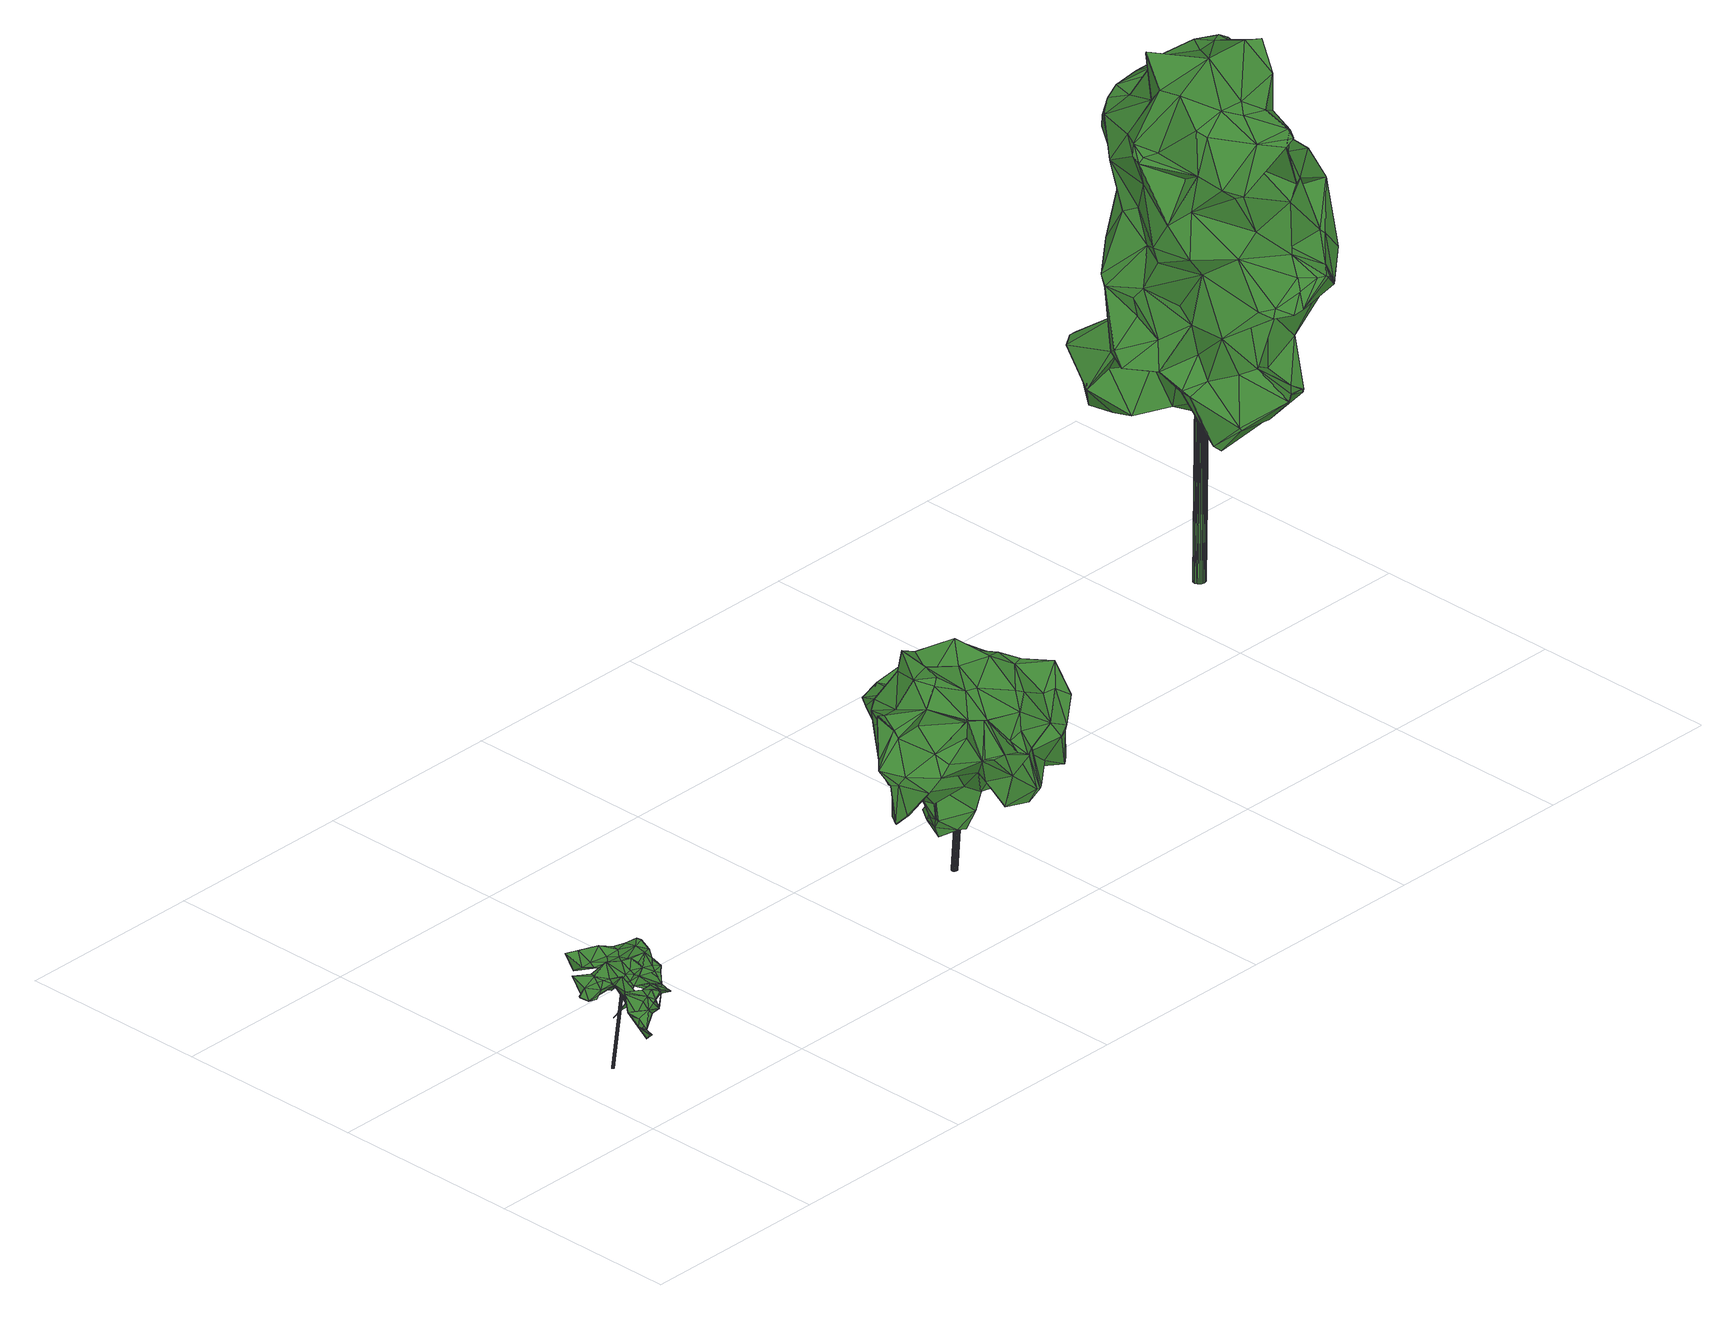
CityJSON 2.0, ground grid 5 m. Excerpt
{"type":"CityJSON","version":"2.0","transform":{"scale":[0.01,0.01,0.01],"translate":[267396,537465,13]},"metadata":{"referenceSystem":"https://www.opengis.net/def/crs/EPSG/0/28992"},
"CityObjects":{
"tree1":{"type":"SolitaryVegetationObject","attributes":{"gtid":673,"crown_width_m":2.72,"crown_median_z":15.65,"crown_r50_m":0.127,"crown_porosity":0.918,"trunk_H_m":2.35,"trunk_DBH_m":0.0547,"trunk_radius_m":0.0274,"trunk_base_height_m":13.3,"original_gtid":"675"},"geometry":[{"type":"MultiSurface","lod":"3","boundaries":[[[0,1,2]],[[3,4,5]],[[6,7,8]],[[9,10,1]],[[11,12,13]],[[14,15,16]],[[17,18,3]],[[19,20,21]],[[22,23,24]],[[25,26,27]],[[28,29,30]],[[16,31,32]],[[15,28,24]],[[33,34,35]],[[32,36,37]],[[38,39,40]],[[41,42,43]],[[44,45,46]],[[33,47,34]],[[48,44,46]],[[48,46,49]],[[50,51,52]],[[53,22,54]],[[55,56,57]],[[58,59,60]],[[61,60,59]],[[19,62,63]],[[64,65,66]],[[40,67,68]],[[69,49,70]],[[69,70,56]],[[71,27,72]],[[20,73,45]],[[20,45,74]],[[65,75,76]],[[52,77,78]],[[53,54,79]],[[80,72,26]],[[81,17,82]],[[29,28,79]],[[83,55,84]],[[53,79,28]],[[14,53,28]],[[85,86,87]],[[19,73,20]],[[52,88,89]],[[52,89,90]],[[91,92,78]],[[93,5,4]],[[26,71,72]],[[94,66,95]],[[96,51,50]],[[44,48,97]],[[13,98,99]],[[80,100,26]],[[74,101,20]],[[52,92,88]],[[55,57,84]],[[78,92,52]],[[51,77,52]],[[28,15,14]],[[102,37,18]],[[22,24,30]],[[64,43,42]],[[85,103,104]],[[85,87,103]],[[37,4,3]],[[105,4,37]],[[88,106,89]],[[107,76,108]],[[109,41,43]],[[110,111,112]],[[113,114,22]],[[66,94,84]],[[1,21,115]],[[53,113,22]],[[116,117,118]],[[12,11,119]],[[115,21,120]],[[105,93,4]],[[42,57,64]],[[8,49,121]],[[3,18,37]],[[84,94,65]],[[42,41,122]],[[79,30,29]],[[15,24,23]],[[123,18,81]],[[52,90,50]],[[124,125,64]],[[53,126,127]],[[64,84,43]],[[66,84,64]],[[102,128,7]],[[129,128,102]],[[22,114,23]],[[11,95,119]],[[66,119,95]],[[111,67,40]],[[130,98,108]],[[108,76,130]],[[17,109,82]],[[84,57,43]],[[75,65,94]],[[79,22,30]],[[30,24,28]],[[119,131,12]],[[65,132,84]],[[76,132,65]],[[133,17,5]],[[34,134,35]],[[112,135,110]],[[62,19,21]],[[62,21,34]],[[136,111,40]],[[79,54,22]],[[89,50,90]],[[109,81,82]],[[27,71,137]],[[133,138,139]],[[108,98,131]],[[108,131,140]],[[101,100,80]],[[63,62,141]],[[77,88,92]],[[71,48,85]],[[46,121,49]],[[107,108,140]],[[73,19,63]],[[15,142,16]],[[31,16,142]],[[56,70,129]],[[116,143,118]],[[118,144,116]],[[81,18,17]],[[48,49,85]],[[85,49,69]],[[83,85,69]],[[133,145,138]],[[27,26,72]],[[137,9,146]],[[119,65,140]],[[64,140,65]],[[26,74,44]],[[116,144,117]],[[46,45,141]],[[38,96,147]],[[38,68,96]],[[117,144,118]],[[133,148,149]],[[139,149,148]],[[33,150,23]],[[151,1,0]],[[151,0,134]],[[64,107,140]],[[59,58,152]],[[61,106,77]],[[127,153,113]],[[53,127,113]],[[39,38,76]],[[105,145,93]],[[58,147,50]],[[98,130,99]],[[23,114,33]],[[2,103,154]],[[103,155,87]],[[85,104,71]],[[25,137,146]],[[25,146,115]],[[125,107,64]],[[11,39,75]],[[139,148,133]],[[34,1,151]],[[134,34,151]],[[1,34,21]],[[58,50,152]],[[136,39,13]],[[11,13,39]],[[147,137,103]],[[47,153,6]],[[5,17,3]],[[123,102,18]],[[63,141,45]],[[145,156,138]],[[147,157,137]],[[110,135,61]],[[5,93,145]],[[68,77,51]],[[96,68,51]],[[78,77,91]],[[63,45,73]],[[147,96,50]],[[35,138,156]],[[33,35,156]],[[6,153,127]],[[5,145,133]],[[142,156,145]],[[142,145,31]],[[31,145,105]],[[16,158,14]],[[61,67,110]],[[77,67,61]],[[44,97,26]],[[155,130,76]],[[26,97,71]],[[48,71,97]],[[39,76,75]],[[50,106,61]],[[105,37,36]],[[105,36,31]],[[32,31,36]],[[1,10,2]],[[58,157,147]],[[159,157,58]],[[143,87,116]],[[130,159,60]],[[147,116,87]],[[83,160,55]],[[56,55,160]],[[14,158,126]],[[14,126,53]],[[8,128,129]],[[7,128,8]],[[125,154,107]],[[0,154,125]],[[39,136,40]],[[66,65,119]],[[99,130,60]],[[74,26,100]],[[161,60,61]],[[154,103,83]],[[83,103,87]],[[17,133,162]],[[140,131,119]],[[113,47,114]],[[62,47,141]],[[60,159,58]],[[155,10,159]],[[142,15,150]],[[47,113,153]],[[159,137,157]],[[34,47,62]],[[159,9,137]],[[60,136,99]],[[8,121,47]],[[141,121,46]],[[13,99,136]],[[33,114,47]],[[6,8,47]],[[163,32,37]],[[38,155,76]],[[147,155,38]],[[111,110,67]],[[120,25,115]],[[27,137,25]],[[20,120,21]],[[124,64,57]],[[124,57,149]],[[83,87,86]],[[83,86,85]],[[109,43,81]],[[123,81,129]],[[129,81,56]],[[123,129,102]],[[163,158,32]],[[32,158,16]],[[127,7,6]],[[8,70,49]],[[129,70,8]],[[87,147,103]],[[147,87,155]],[[60,161,136]],[[127,126,163]],[[158,163,126]],[[154,132,76]],[[107,154,76]],[[83,132,154]],[[84,132,83]],[[38,40,68]],[[23,150,15]],[[159,10,9]],[[35,139,138]],[[77,106,88]],[[156,150,33]],[[142,150,156]],[[109,17,41]],[[139,164,149]],[[112,111,135]],[[75,94,95]],[[75,95,11]],[[91,77,92]],[[35,134,164]],[[35,164,139]],[[61,135,161]],[[161,135,136]],[[57,162,149]],[[124,149,125]],[[149,165,125]],[[47,121,141]],[[154,0,2]],[[44,74,45]],[[155,159,130]],[[155,103,10]],[[2,10,103]],[[71,104,137]],[[103,137,104]],[[102,166,37]],[[37,166,163]],[[68,67,77]],[[136,135,111]],[[59,152,61]],[[61,152,50]],[[50,89,106]],[[20,25,120]],[[74,100,101]],[[1,146,9]],[[115,146,1]],[[127,163,166]],[[127,166,7]],[[7,166,102]],[[81,43,57]],[[81,57,56]],[[57,42,122]],[[57,122,162]],[[162,133,149]],[[17,162,122]],[[17,122,41]],[[80,26,101]],[[20,26,25]],[[20,101,26]],[[56,160,69]],[[83,69,160]],[[98,13,131]],[[12,131,13]],[[125,165,0]],[[134,0,165]],[[134,165,164]],[[149,164,165]],[[167,168,169]],[[167,169,170]],[[169,168,171]],[[169,171,170]],[[170,171,172]],[[170,172,173]],[[171,168,174]],[[171,174,172]],[[172,174,175]],[[172,175,173]],[[175,174,176]],[[175,176,173]],[[174,168,177]],[[174,177,176]],[[176,177,178]],[[176,178,173]],[[177,168,179]],[[177,179,178]],[[178,179,180]],[[178,180,173]],[[179,168,181]],[[179,181,180]],[[180,181,182]],[[180,182,173]],[[181,168,183]],[[181,183,182]],[[182,183,184]],[[182,184,173]],[[183,168,185]],[[183,185,184]],[[185,168,186]],[[185,186,184]],[[184,186,187]],[[184,187,173]],[[186,168,188]],[[186,188,187]],[[188,168,189]],[[188,189,187]],[[187,189,190]],[[187,190,173]],[[189,168,191]],[[189,191,190]],[[190,191,192]],[[190,192,173]],[[191,168,193]],[[191,193,192]],[[192,193,194]],[[192,194,173]],[[193,168,195]],[[193,195,194]],[[194,195,196]],[[194,196,173]],[[195,168,197]],[[195,197,196]],[[196,197,198]],[[196,198,173]],[[197,168,199]],[[197,199,198]],[[198,199,200]],[[198,200,173]],[[199,168,201]],[[199,201,200]],[[201,168,202]],[[201,202,200]],[[200,202,203]],[[200,203,173]],[[202,168,204]],[[202,204,203]],[[203,204,205]],[[203,205,173]],[[204,168,206]],[[204,206,205]],[[205,206,207]],[[205,207,173]],[[206,168,208]],[[206,208,207]],[[207,208,209]],[[207,209,173]],[[208,168,210]],[[208,210,209]],[[209,210,211]],[[209,211,173]],[[210,168,167]],[[210,167,211]],[[211,167,170]],[[211,170,173]]]}]},
"tree2":{"type":"SolitaryVegetationObject","attributes":{"gtid":592,"crown_width_m":5.06,"crown_median_z":17.06,"crown_r50_m":0.229,"crown_porosity":0.905,"trunk_H_m":3.79,"trunk_DBH_m":0.151,"trunk_radius_m":0.0757,"trunk_base_height_m":13.27,"original_gtid":"594"},"geometry":[{"type":"Solid","lod":"3","boundaries":[[[[212,213,214]],[[212,214,215]],[[216,217,218]],[[216,219,217]],[[220,221,222]],[[223,224,225]],[[226,227,228]],[[229,230,231]],[[232,233,215]],[[234,215,233]],[[235,236,237]],[[235,238,236]],[[239,240,241]],[[242,243,223]],[[224,223,243]],[[220,229,244]],[[245,246,247]],[[245,248,246]],[[249,250,251]],[[251,250,252]],[[253,254,255]],[[256,257,258]],[[259,260,261]],[[262,263,264]],[[265,264,263]],[[248,221,266]],[[260,267,268]],[[269,270,271]],[[272,273,274]],[[237,275,235]],[[276,277,278]],[[279,263,262]],[[270,265,271]],[[280,275,281]],[[282,283,237]],[[282,237,236]],[[284,232,213]],[[285,286,267]],[[287,288,289]],[[231,288,287]],[[281,290,280]],[[291,292,293]],[[273,294,293]],[[218,295,296]],[[241,240,297]],[[298,299,300]],[[301,233,302]],[[303,231,304]],[[262,289,305]],[[306,307,308]],[[309,218,296]],[[310,311,312]],[[313,314,299]],[[315,316,250]],[[249,317,315]],[[318,319,251]],[[273,320,321]],[[322,306,323]],[[322,323,324]],[[325,221,220]],[[244,325,220]],[[326,327,320]],[[256,328,257]],[[236,329,282]],[[330,331,332]],[[333,334,312]],[[335,336,248]],[[337,295,217]],[[338,262,305]],[[338,305,281]],[[339,336,223]],[[340,268,267]],[[248,341,221]],[[221,342,266]],[[260,259,301]],[[343,344,324]],[[287,264,345]],[[346,335,266]],[[266,342,346]],[[260,285,267]],[[347,348,349]],[[350,225,351]],[[260,268,261]],[[352,353,354]],[[297,355,356]],[[299,357,300]],[[358,359,360]],[[212,351,213]],[[361,250,316]],[[270,362,265]],[[354,353,363]],[[222,364,220]],[[365,366,367]],[[313,368,369]],[[370,313,369]],[[315,250,249]],[[371,286,285]],[[287,345,231]],[[343,306,344]],[[254,278,372]],[[254,372,255]],[[351,373,348]],[[227,279,318]],[[244,264,325]],[[213,351,224]],[[251,317,249]],[[319,317,251]],[[324,374,375]],[[376,375,374]],[[234,259,377]],[[378,379,370]],[[380,381,328]],[[258,328,256]],[[258,380,328]],[[260,301,285]],[[382,383,384]],[[382,385,386]],[[387,384,388]],[[299,314,352]],[[363,389,354]],[[245,222,341]],[[316,390,361]],[[270,342,362]],[[333,320,391]],[[218,217,295]],[[392,393,290]],[[222,245,364]],[[240,394,297]],[[378,388,395]],[[270,346,342]],[[257,225,347]],[[396,321,334]],[[396,334,333]],[[397,360,359]],[[391,320,327]],[[368,313,398]],[[390,316,399]],[[378,395,400]],[[273,321,274]],[[278,247,246]],[[234,233,301]],[[234,301,259]],[[310,401,321]],[[402,403,381]],[[350,347,225]],[[290,393,404]],[[378,370,326]],[[348,350,351]],[[325,342,221]],[[366,298,405]],[[235,275,280]],[[350,348,347]],[[244,345,264]],[[338,275,406]],[[281,275,338]],[[370,314,313]],[[407,247,278]],[[254,407,278]],[[242,335,408]],[[268,409,261]],[[264,265,362]],[[325,264,362]],[[229,231,345]],[[369,368,410]],[[247,407,411]],[[222,221,341]],[[402,412,395]],[[229,345,244]],[[392,397,393]],[[262,264,289]],[[410,413,369]],[[257,386,223]],[[339,223,386]],[[273,414,294]],[[368,398,365]],[[245,341,248]],[[352,240,353]],[[266,335,248]],[[245,415,364]],[[229,364,415]],[[358,416,304]],[[327,410,417]],[[371,343,331]],[[379,352,314]],[[410,368,418]],[[410,418,417]],[[257,347,258]],[[296,295,419]],[[363,420,330]],[[238,329,236]],[[335,346,408]],[[340,409,268]],[[301,302,285]],[[288,231,421]],[[303,421,231]],[[328,386,257]],[[328,382,386]],[[402,395,403]],[[383,381,403]],[[387,388,292]],[[278,277,385]],[[253,407,254]],[[365,298,366]],[[400,412,422]],[[296,419,309]],[[289,288,305]],[[281,305,288]],[[235,280,238]],[[423,247,411]],[[423,424,247]],[[278,385,272]],[[278,272,372]],[[419,295,337]],[[419,425,404]],[[365,398,298]],[[404,426,290]],[[280,290,426]],[[225,224,351]],[[219,427,217]],[[402,380,349]],[[257,223,225]],[[272,414,273]],[[240,352,379]],[[325,362,342]],[[368,365,418]],[[367,418,365]],[[299,398,313]],[[298,398,299]],[[269,408,346]],[[394,378,428]],[[270,269,346]],[[215,234,212]],[[315,323,308]],[[395,388,384]],[[395,384,403]],[[299,354,357]],[[356,239,241]],[[416,303,304]],[[416,397,303]],[[412,349,348]],[[375,331,343]],[[354,389,429]],[[354,429,357]],[[430,300,429]],[[357,429,300]],[[424,415,247]],[[415,245,247]],[[431,406,283]],[[331,376,332]],[[370,379,314]],[[251,227,318]],[[391,425,396]],[[323,306,308]],[[248,336,339]],[[432,355,212]],[[355,432,356]],[[288,421,392]],[[288,392,281]],[[430,429,329]],[[430,298,300]],[[333,391,396]],[[402,381,380]],[[408,243,242]],[[284,243,408]],[[292,320,273]],[[417,418,391]],[[355,422,373]],[[412,373,422]],[[384,387,433]],[[327,417,391]],[[400,428,378]],[[348,373,412]],[[434,389,363]],[[319,323,315]],[[319,315,317]],[[339,277,435]],[[276,435,277]],[[265,436,271]],[[355,373,212]],[[394,437,378]],[[379,378,437]],[[434,374,389]],[[438,389,374]],[[329,238,366]],[[430,405,298]],[[329,405,430]],[[252,436,228]],[[229,415,230]],[[287,289,264]],[[220,364,229]],[[218,309,359]],[[416,358,360]],[[397,359,309]],[[419,404,393]],[[419,393,309]],[[427,321,396]],[[397,421,303]],[[392,421,397]],[[286,371,439]],[[408,390,399]],[[433,385,382]],[[375,376,331]],[[324,323,440]],[[441,262,338]],[[306,302,233]],[[351,212,373]],[[319,440,323]],[[388,326,292]],[[378,326,388]],[[382,384,433]],[[434,330,332]],[[216,372,219]],[[356,241,297]],[[246,276,278]],[[297,422,355]],[[438,374,324]],[[400,395,412]],[[406,440,441]],[[297,394,428]],[[261,377,259]],[[315,233,232]],[[316,315,232]],[[384,383,403]],[[416,360,397]],[[315,308,307]],[[226,228,436]],[[424,358,415]],[[358,230,415]],[[369,413,370]],[[218,442,253]],[[359,253,442]],[[359,442,218]],[[255,372,216]],[[230,304,231]],[[230,358,304]],[[321,427,274]],[[427,396,337]],[[309,393,397]],[[406,275,237]],[[406,237,283]],[[392,290,281]],[[396,419,337]],[[233,307,306]],[[432,439,420]],[[233,315,307]],[[377,439,432]],[[420,439,443]],[[366,238,444]],[[318,441,440]],[[426,404,444]],[[426,444,280]],[[326,320,292]],[[273,293,292]],[[343,302,306]],[[271,445,269]],[[361,269,445]],[[371,302,343]],[[285,302,371]],[[387,414,433]],[[294,414,387]],[[433,414,385]],[[239,353,240]],[[412,402,349]],[[330,371,331]],[[242,223,336]],[[400,422,428]],[[297,428,422]],[[269,361,390]],[[258,349,380]],[[347,349,258]],[[252,228,251]],[[330,420,443]],[[330,443,371]],[[427,446,274]],[[329,429,438]],[[389,438,429]],[[282,329,438]],[[358,423,411]],[[358,424,423]],[[239,356,432]],[[367,366,444]],[[280,444,238]],[[242,336,335]],[[370,413,326]],[[383,328,381]],[[338,406,441]],[[377,340,439]],[[269,390,408]],[[234,377,212]],[[432,212,377]],[[441,318,262]],[[318,279,262]],[[299,352,354]],[[329,366,405]],[[274,372,272]],[[391,418,425]],[[396,425,419]],[[251,228,227]],[[279,226,263]],[[324,344,322]],[[213,243,284]],[[213,224,243]],[[327,326,413]],[[327,413,410]],[[253,255,216]],[[253,216,218]],[[239,432,353]],[[432,420,353]],[[420,363,353]],[[434,363,330]],[[431,440,406]],[[261,409,377]],[[324,440,431]],[[418,367,425]],[[377,409,340]],[[232,215,214]],[[232,214,213]],[[337,217,427]],[[318,440,319]],[[444,404,425]],[[444,425,367]],[[379,437,240]],[[394,240,437]],[[283,282,447]],[[431,283,447]],[[324,447,282]],[[324,431,447]],[[282,438,324]],[[253,411,407]],[[448,436,252]],[[448,252,250]],[[386,277,339]],[[386,385,277]],[[272,385,414]],[[375,343,324]],[[267,286,439]],[[443,439,371]],[[267,439,340]],[[263,226,265]],[[359,358,411]],[[359,411,253]],[[333,311,320]],[[449,401,334]],[[321,401,449]],[[321,449,334]],[[320,310,321]],[[334,401,312]],[[320,311,310]],[[382,328,383]],[[311,333,312]],[[310,312,401]],[[291,293,294]],[[291,294,292]],[[294,387,292]],[[372,274,446]],[[219,446,427]],[[372,446,219]],[[226,436,265]],[[226,279,227]],[[322,344,306]],[[339,435,248]],[[248,435,246]],[[246,435,276]],[[408,399,284]],[[316,232,399]],[[284,399,232]],[[250,445,448]],[[250,361,445]],[[436,445,271]],[[448,445,436]],[[376,374,332]],[[332,374,434]],[[450,451,452]],[[450,452,453]],[[453,452,454]],[[453,454,455]],[[452,451,456]],[[452,456,454]],[[454,456,457]],[[454,457,455]],[[456,451,458]],[[456,458,457]],[[457,458,459]],[[457,459,455]],[[458,451,460]],[[458,460,459]],[[459,460,461]],[[459,461,455]],[[460,451,462]],[[460,462,461]],[[461,462,463]],[[461,463,455]],[[462,451,464]],[[462,464,463]],[[463,464,465]],[[463,465,455]],[[464,451,466]],[[464,466,465]],[[465,466,467]],[[465,467,455]],[[466,451,468]],[[466,468,467]],[[467,468,469]],[[467,469,455]],[[468,451,470]],[[468,470,469]],[[469,470,471]],[[469,471,455]],[[470,451,472]],[[470,472,471]],[[471,472,473]],[[471,473,455]],[[472,451,474]],[[472,474,473]],[[473,474,475]],[[473,475,455]],[[474,451,476]],[[474,476,475]],[[475,476,477]],[[475,477,455]],[[476,451,478]],[[476,478,477]],[[477,478,479]],[[477,479,455]],[[478,451,480]],[[478,480,479]],[[479,480,481]],[[479,481,455]],[[480,451,482]],[[480,482,481]],[[481,482,483]],[[481,483,455]],[[482,451,484]],[[482,484,483]],[[483,484,485]],[[483,485,455]],[[484,451,486]],[[484,486,485]],[[485,486,487]],[[485,487,455]],[[486,451,488]],[[486,488,487]],[[487,488,489]],[[487,489,455]],[[488,451,490]],[[488,490,489]],[[489,490,491]],[[489,491,455]],[[490,451,492]],[[490,492,491]],[[491,492,493]],[[491,493,455]],[[492,451,494]],[[492,494,493]],[[493,494,495]],[[493,495,455]],[[494,451,496]],[[494,496,495]],[[495,496,497]],[[495,497,455]],[[496,451,498]],[[496,498,497]],[[497,498,499]],[[497,499,455]],[[498,451,450]],[[498,450,499]],[[499,450,453]],[[499,453,455]]]]}]},
"tree3":{"type":"SolitaryVegetationObject","attributes":{"gtid":299,"crown_width_m":5.9,"crown_median_z":21.81,"crown_r50_m":0.267,"crown_porosity":0.893,"trunk_H_m":8.61,"trunk_DBH_m":0.318,"trunk_radius_m":0.159,"trunk_base_height_m":13.2,"original_gtid":"299"},"geometry":[{"type":"Solid","lod":"3","boundaries":[[[[500,501,502]],[[501,503,504]],[[505,506,507]],[[505,507,508]],[[509,510,511]],[[512,513,514]],[[515,516,517]],[[518,519,520]],[[513,521,514]],[[522,523,524]],[[525,526,527]],[[528,527,526]],[[529,530,531]],[[532,527,528]],[[533,534,535]],[[536,537,538]],[[539,504,503]],[[539,502,504]],[[540,541,542]],[[543,538,544]],[[545,505,546]],[[539,547,548]],[[549,547,539]],[[542,534,540]],[[550,551,552]],[[553,551,550]],[[553,550,552]],[[554,555,556]],[[557,555,554]],[[500,558,559]],[[543,544,560]],[[561,544,538]],[[562,563,564]],[[565,566,567]],[[568,569,570]],[[571,572,566]],[[573,574,575]],[[571,576,577]],[[566,576,571]],[[578,579,580]],[[509,511,562]],[[581,582,583]],[[584,585,586]],[[587,505,508]],[[588,589,548]],[[590,543,521]],[[590,538,543]],[[591,592,593]],[[594,595,596]],[[564,597,562]],[[559,598,599]],[[600,506,505]],[[536,510,509]],[[601,602,603]],[[557,604,605]],[[557,605,555]],[[606,607,608]],[[609,541,610]],[[611,612,613]],[[614,615,616]],[[617,618,619]],[[548,620,621]],[[507,622,508]],[[623,624,625]],[[626,627,615]],[[570,628,629]],[[630,628,570]],[[518,520,631]],[[632,631,520]],[[501,504,502]],[[633,609,634]],[[519,619,589]],[[635,546,636]],[[637,638,639]],[[640,641,560]],[[642,641,640]],[[641,543,560]],[[643,644,640]],[[645,646,532]],[[582,647,648]],[[606,648,647]],[[593,649,650]],[[651,652,653]],[[559,599,501]],[[548,621,539]],[[654,612,645]],[[588,548,535]],[[655,586,656]],[[507,506,622]],[[546,635,545]],[[545,635,528]],[[643,657,652]],[[658,622,659]],[[549,613,660]],[[661,662,639]],[[576,662,661]],[[663,515,664]],[[663,664,665]],[[559,501,500]],[[586,666,656]],[[667,636,533]],[[502,539,621]],[[656,668,655]],[[669,620,670]],[[555,623,556]],[[624,623,555]],[[515,663,671]],[[515,671,530]],[[606,672,648]],[[673,674,675]],[[541,676,610]],[[665,608,607]],[[633,632,520]],[[609,633,520]],[[632,633,601]],[[643,677,657]],[[654,548,660]],[[654,535,548]],[[505,585,659]],[[678,564,679]],[[584,659,585]],[[570,680,630]],[[681,682,568]],[[524,558,500]],[[523,683,684]],[[501,599,503]],[[616,627,685]],[[686,594,687]],[[683,523,637]],[[566,637,639]],[[683,637,566]],[[544,688,560]],[[520,542,541]],[[520,541,609]],[[538,590,536]],[[681,688,544]],[[561,682,544]],[[544,682,681]],[[557,612,611]],[[657,689,652]],[[545,585,505]],[[690,691,692]],[[578,673,693]],[[673,578,674]],[[694,695,696]],[[591,697,592]],[[636,676,540]],[[580,579,687]],[[698,626,650]],[[650,626,593]],[[540,676,541]],[[605,604,697]],[[586,585,545]],[[699,700,701]],[[690,603,691]],[[690,601,603]],[[570,569,680]],[[590,521,513]],[[702,608,665]],[[702,665,664]],[[703,704,671]],[[537,705,561]],[[515,517,706]],[[707,551,708]],[[552,551,707]],[[574,709,710]],[[711,678,712]],[[713,712,678]],[[713,711,712]],[[583,577,714]],[[641,653,715]],[[716,715,653]],[[545,525,586]],[[717,562,705]],[[717,705,509]],[[563,679,564]],[[563,562,511]],[[710,575,574]],[[568,570,681]],[[629,681,570]],[[529,718,709]],[[689,719,716]],[[531,719,529]],[[684,565,567]],[[653,720,651]],[[653,641,720]],[[629,721,681]],[[696,681,721]],[[696,688,681]],[[696,721,694]],[[721,629,694]],[[692,618,617]],[[593,592,649]],[[706,517,722]],[[706,722,672]],[[723,724,725]],[[514,521,543]],[[560,688,695]],[[726,708,516]],[[510,536,727]],[[510,727,607]],[[557,611,728]],[[557,728,604]],[[636,546,587]],[[587,729,636]],[[625,552,623]],[[575,666,730]],[[669,638,523]],[[523,638,637]],[[596,687,594]],[[724,575,710]],[[698,731,572]],[[732,594,733]],[[629,668,694]],[[556,734,554]],[[528,735,736]],[[629,737,668]],[[677,668,656]],[[737,629,628]],[[737,628,630]],[[621,522,502]],[[500,502,522]],[[728,549,604]],[[687,596,580]],[[738,554,734]],[[709,689,657]],[[640,739,643]],[[739,740,643]],[[635,667,735]],[[635,735,528]],[[610,741,609]],[[634,609,741]],[[742,685,625]],[[742,616,685]],[[684,683,565]],[[726,530,529]],[[627,648,672]],[[709,574,743]],[[709,743,529]],[[667,635,636]],[[601,633,602]],[[707,556,552]],[[607,727,665]],[[645,612,744]],[[597,569,568]],[[745,627,626]],[[607,511,510]],[[505,659,600]],[[532,646,738]],[[674,741,675]],[[673,676,636]],[[692,691,746]],[[692,746,577]],[[673,675,676]],[[512,590,513]],[[647,713,679]],[[647,679,563]],[[678,679,713]],[[531,747,719]],[[529,719,718]],[[724,666,575]],[[701,603,602]],[[670,620,589]],[[571,577,583]],[[537,536,748]],[[647,563,749]],[[518,631,519]],[[669,523,522]],[[741,610,675]],[[597,680,569]],[[750,659,584]],[[594,732,595]],[[671,747,530]],[[505,587,546]],[[591,751,697]],[[725,657,677]],[[725,677,723]],[[680,658,630]],[[658,750,630]],[[514,543,752]],[[581,753,582]],[[508,622,754]],[[519,631,690]],[[601,631,632]],[[649,592,559]],[[508,754,733]],[[689,709,719]],[[719,709,718]],[[630,584,655]],[[630,655,737]],[[726,743,708]],[[529,743,726]],[[650,684,698]],[[532,738,527]],[[530,726,515]],[[516,515,726]],[[690,692,617]],[[603,700,691]],[[746,691,700]],[[535,519,588]],[[589,588,519]],[[656,666,723]],[[724,723,666]],[[638,619,618]],[[672,685,627]],[[627,745,648]],[[589,620,548]],[[593,615,591]],[[597,564,595]],[[654,660,613]],[[567,572,731]],[[642,720,641]],[[625,624,742]],[[522,620,669]],[[705,562,597]],[[705,597,568]],[[514,719,747]],[[555,605,624]],[[733,754,732]],[[648,745,582]],[[755,634,578]],[[634,674,578]],[[710,725,724]],[[709,725,710]],[[702,664,515]],[[706,702,515]],[[709,657,725]],[[528,645,532]],[[512,665,727]],[[512,727,590]],[[590,727,536]],[[702,606,608]],[[610,676,675]],[[690,631,601]],[[737,655,668]],[[706,756,702]],[[672,756,706]],[[728,611,549]],[[613,549,611]],[[503,549,539]],[[582,753,713]],[[583,582,745]],[[583,745,571]],[[670,589,638]],[[670,638,669]],[[528,526,545]],[[525,545,526]],[[729,757,636]],[[673,636,757]],[[616,615,627]],[[527,666,525]],[[758,654,645]],[[735,654,758]],[[735,758,645]],[[535,735,667]],[[682,561,705]],[[682,705,568]],[[735,535,654]],[[559,592,598]],[[557,646,744]],[[645,744,646]],[[554,646,557]],[[589,619,638]],[[508,733,686]],[[674,634,741]],[[509,748,536]],[[580,755,578]],[[708,551,516]],[[553,516,551]],[[698,684,731]],[[557,744,612]],[[722,685,672]],[[714,713,753]],[[581,714,753]],[[552,625,553]],[[754,622,658]],[[623,552,556]],[[572,626,698]],[[571,626,572]],[[745,626,571]],[[703,514,704]],[[723,677,656]],[[740,677,643]],[[696,695,688]],[[719,715,716]],[[626,615,593]],[[624,605,751]],[[742,624,751]],[[591,615,614]],[[594,686,733]],[[755,580,701]],[[699,701,580]],[[582,713,647]],[[751,605,697]],[[694,739,695]],[[533,535,667]],[[576,566,662]],[[639,662,566]],[[561,538,537]],[[660,548,547]],[[660,547,549]],[[636,534,533]],[[636,540,534]],[[597,595,680]],[[717,509,562]],[[578,693,729]],[[580,678,711]],[[580,596,678]],[[595,564,678]],[[595,678,596]],[[640,560,695]],[[640,695,739]],[[754,658,732]],[[759,760,761]],[[614,761,760]],[[525,666,586]],[[599,549,503]],[[614,751,591]],[[595,732,658]],[[595,658,680]],[[759,614,616]],[[554,738,646]],[[517,516,553]],[[658,659,750]],[[720,642,644]],[[720,644,643]],[[573,730,734]],[[618,692,661]],[[618,661,639]],[[740,739,668]],[[739,694,668]],[[677,740,668]],[[639,638,618]],[[650,558,684]],[[649,558,650]],[[559,558,649]],[[713,714,711]],[[711,714,746]],[[707,734,556]],[[573,734,707]],[[746,714,577]],[[722,625,685]],[[524,523,684]],[[759,616,760]],[[506,659,622]],[[524,684,558]],[[519,535,762]],[[522,524,500]],[[577,576,692]],[[542,762,535]],[[520,519,762]],[[520,762,542]],[[535,534,542]],[[600,659,506]],[[704,514,747]],[[704,747,671]],[[512,703,665]],[[654,613,612]],[[689,653,652]],[[665,703,663]],[[671,663,703]],[[512,514,703]],[[606,749,607]],[[607,749,511]],[[651,720,643]],[[647,749,606]],[[722,553,625]],[[517,553,722]],[[522,621,620]],[[592,697,598]],[[598,697,599]],[[599,697,549]],[[604,549,697]],[[574,763,743]],[[511,749,563]],[[707,763,573]],[[574,573,763]],[[693,757,729]],[[673,757,693]],[[699,580,711]],[[699,746,700]],[[661,692,576]],[[742,751,764]],[[614,764,751]],[[614,760,764]],[[616,742,764]],[[616,764,760]],[[617,619,690]],[[619,519,690]],[[531,530,747]],[[653,689,716]],[[686,765,508]],[[752,715,719]],[[752,719,514]],[[752,543,715]],[[641,715,543]],[[645,736,735]],[[528,736,645]],[[586,766,584]],[[702,756,606]],[[672,606,756]],[[584,766,655]],[[586,655,766]],[[708,763,707]],[[743,763,708]],[[651,643,652]],[[587,765,729]],[[687,765,686]],[[578,765,579]],[[687,579,765]],[[640,644,642]],[[729,765,578]],[[508,765,587]],[[759,761,614]],[[701,700,603]],[[738,730,527]],[[734,730,738]],[[699,711,746]],[[527,730,666]],[[575,730,573]],[[630,750,584]],[[583,714,581]],[[634,602,633]],[[755,602,634]],[[701,602,755]],[[537,748,705]],[[509,705,748]],[[572,567,566]],[[565,683,566]],[[684,567,731]],[[767,768,769]],[[767,769,770]],[[770,769,771]],[[770,771,772]],[[769,768,773]],[[769,773,771]],[[771,773,774]],[[771,774,772]],[[773,768,775]],[[773,775,774]],[[774,775,776]],[[774,776,772]],[[775,768,777]],[[775,777,776]],[[776,777,778]],[[776,778,772]],[[777,768,779]],[[777,779,778]],[[778,779,780]],[[778,780,772]],[[779,768,781]],[[779,781,780]],[[780,781,782]],[[780,782,772]],[[781,768,783]],[[781,783,782]],[[782,783,784]],[[782,784,772]],[[783,768,785]],[[783,785,784]],[[784,785,786]],[[784,786,772]],[[785,768,787]],[[785,787,786]],[[786,787,788]],[[786,788,772]],[[787,768,789]],[[787,789,788]],[[788,789,790]],[[788,790,772]],[[789,768,791]],[[789,791,790]],[[790,791,792]],[[790,792,772]],[[791,768,793]],[[791,793,792]],[[792,793,794]],[[792,794,772]],[[793,768,795]],[[793,795,794]],[[794,795,796]],[[794,796,772]],[[795,768,797]],[[795,797,796]],[[796,797,798]],[[796,798,772]],[[797,768,799]],[[797,799,798]],[[798,799,800]],[[798,800,772]],[[799,768,801]],[[799,801,800]],[[800,801,802]],[[800,802,772]],[[801,768,803]],[[801,803,802]],[[802,803,804]],[[802,804,772]],[[803,768,805]],[[803,805,804]],[[804,805,806]],[[804,806,772]],[[805,768,807]],[[805,807,806]],[[806,807,808]],[[806,808,772]],[[807,768,809]],[[807,809,808]],[[808,809,810]],[[808,810,772]],[[809,768,811]],[[809,811,810]],[[810,811,812]],[[810,812,772]],[[811,768,813]],[[811,813,812]],[[812,813,814]],[[812,814,772]],[[813,768,815]],[[813,815,814]],[[814,815,816]],[[814,816,772]],[[815,768,767]],[[815,767,816]],[[816,767,770]],[[816,770,772]]]]}]}
},
"vertices":[
[152,216,264],[111,243,277],[115,209,271],[263,271,273],[274,296,291],[268,266,280],[169,298,254],[202,300,264],[168,293,256],[109,200,302],[109,200,301],[174,107,271],[174,108,272],[136,105,289],[204,365,252],[209,371,273],[240,356,263],[249,239,277],[246,275,268],[75,327,266],[65,278,258],[95,277,277],[149,367,240],[160,352,255],[170,400,264],[75,236,266],[39,240,249],[53,223,265],[170,401,263],[136,409,267],[136,408,267],[260,334,273],[259,339,263],[178,313,264],[143,284,292],[192,283,274],[261,330,266],[257,310,259],[101,126,267],[150,116,273],[105,97,273],[245,205,271],[229,192,264],[229,192,262],[63,288,235],[63,288,236],[109,279,254],[168,305,255],[109,258,243],[142,266,223],[45,122,264],[63,102,246],[35,80,248],[183,364,225],[152,397,218],[179,213,267],[180,230,263],[221,204,265],[63,149,296],[101,126,268],[109,121,280],[87,95,264],[110,301,267],[75,327,265],[200,161,259],[178,141,264],[202,138,249],[96,92,252],[96,92,251],[144,235,257],[167,246,262],[75,236,265],[46,222,258],[74,327,266],[48,280,242],[168,122,266],[142,148,272],[63,78,227],[58,73,208],[152,398,219],[38,240,249],[228,224,264],[234,224,267],[149,201,258],[200,161,258],[120,234,256],[115,209,270],[103,184,239],[35,79,248],[29,98,272],[29,99,272],[67,64,218],[55,60,225],[273,296,291],[202,138,248],[178,118,270],[69,117,251],[65,278,249],[137,117,290],[120,116,296],[38,267,247],[38,267,248],[221,280,265],[104,185,252],[99,221,275],[274,311,289],[63,102,247],[163,165,275],[155,155,277],[235,214,264],[88,63,280],[89,63,280],[93,60,322],[159,339,247],[159,339,248],[95,248,277],[96,193,219],[78,198,204],[78,199,205],[179,118,271],[87,260,271],[137,271,260],[244,205,271],[211,246,275],[177,211,269],[177,211,270],[200,337,259],[192,323,251],[192,283,273],[186,248,264],[118,146,284],[151,117,281],[163,165,274],[236,250,291],[167,246,264],[88,64,280],[113,97,280],[88,203,285],[204,273,280],[205,263,283],[164,151,277],[110,301,266],[229,328,270],[96,194,219],[78,198,205],[250,292,286],[99,221,277],[86,151,255],[211,246,277],[201,223,277],[200,337,261],[144,235,258],[69,117,252],[168,305,254],[149,201,259],[109,153,274],[209,306,268],[75,159,291],[240,355,262],[76,159,291],[152,216,263],[105,97,274],[234,224,268],[229,328,268],[186,248,265],[180,230,264],[209,306,267],[128,245,30],[125,245,30],[128,246,30],[148,232,265],[127,246,30],[148,233,265],[146,232,265],[127,247,30],[148,234,265],[147,234,265],[126,248,30],[146,234,265],[125,248,30],[146,235,265],[124,248,30],[145,235,266],[124,247,30],[144,234,266],[123,247,30],[123,246,30],[143,233,266],[122,246,30],[122,245,30],[143,232,266],[122,244,30],[143,231,266],[123,244,30],[143,231,265],[123,243,30],[143,230,265],[124,243,30],[144,230,265],[124,242,30],[145,229,265],[125,242,30],[126,242,30],[146,229,265],[126,243,30],[147,229,265],[127,243,30],[147,230,265],[127,244,30],[148,230,265],[128,244,30],[148,231,265],
[1178,255,314],[1259,201,319],[1224,213,392],[1168,211,385],[1590,368,318],[1592,398,411],[1594,397,412],[1579,378,405],[1515,121,390],[1500,108,314],[1519,123,318],[1367,241,265],[1314,249,325],[1277,315,266],[1314,48,444],[1301,70,445],[1304,36,453],[1569,154,452],[1576,170,452],[1560,198,529],[1228,127,400],[1146,167,402],[1152,203,369],[1306,352,529],[1258,399,604],[1264,328,586],[1328,424,561],[1179,346,370],[1255,373,392],[1182,375,335],[1334,191,328],[1304,189,304],[1509,111,414],[1535,168,329],[1510,229,317],[1512,229,318],[1486,190,325],[1214,62,466],[1255,42,414],[1232,46,479],[1304,34,452],[1596,323,356],[1584,315,331],[1591,367,317],[1331,263,148],[1354,255,190],[1304,264,156],[1117,184,361],[1056,190,331],[1075,201,319],[1369,126,503],[1358,112,462],[1455,110,442],[1353,75,433],[1418,121,336],[1018,190,325],[1019,189,324],[1315,47,316],[1362,52,338],[1344,38,343],[1503,319,302],[1437,323,322],[1484,357,346],[1356,310,557],[1503,289,289],[1434,301,269],[1521,274,270],[1317,109,454],[1380,347,606],[1414,267,577],[1203,309,586],[1243,274,589],[1281,169,308],[1030,192,423],[1028,216,413],[1507,184,469],[1475,244,538],[1429,170,513],[1446,343,548],[1326,328,320],[1349,396,301],[1420,311,345],[1404,309,297],[1569,435,445],[1570,434,446],[1186,378,329],[1258,480,485],[1214,467,445],[1193,464,479],[1117,178,370],[1076,214,416],[1519,250,529],[1563,216,512],[1411,181,520],[1170,209,440],[1179,173,423],[1242,177,466],[1559,381,477],[1375,302,409],[1345,365,431],[1401,343,505],[1299,524,434],[1298,467,382],[1203,90,455],[1226,100,387],[1207,84,462],[1272,138,517],[1259,137,523],[1378,399,373],[1467,355,379],[1250,187,500],[1245,177,510],[1179,244,543],[1467,87,410],[1344,415,332],[1380,443,396],[1340,280,140],[1237,393,561],[1065,290,435],[1095,271,510],[1077,306,541],[1404,412,455],[1492,347,462],[1417,123,337],[1408,190,341],[1563,432,444],[1335,232,539],[1397,248,288],[1057,239,310],[1518,124,317],[1432,108,352],[1096,257,495],[1165,260,498],[1535,172,476],[1363,81,336],[1259,284,191],[1226,260,220],[1259,295,169],[1228,261,221],[1220,259,264],[1243,421,428],[1164,373,441],[1164,398,448],[1152,341,311],[1149,350,327],[1191,451,462],[1590,249,448],[1565,353,432],[1519,274,413],[1238,49,335],[1367,97,406],[1118,357,481],[1520,151,371],[1297,482,473],[1332,429,547],[1355,422,526],[1380,515,427],[1353,502,405],[1317,469,364],[1037,263,430],[1567,369,304],[1204,278,272],[1111,316,527],[1097,271,511],[1078,306,543],[1101,221,347],[1316,409,296],[1297,435,347],[1270,293,140],[1284,343,160],[1378,288,200],[1303,322,172],[1295,326,230],[1433,303,268],[1379,286,200],[1343,379,284],[1329,402,291],[1134,380,504],[1240,51,334],[1410,432,444],[1460,284,560],[1494,346,520],[1270,323,318],[1293,326,230],[1513,390,443],[1525,302,508],[1299,524,436],[1289,122,389],[1276,317,266],[1432,290,437],[1282,343,161],[1301,374,167],[1456,409,540],[1281,435,483],[1303,238,542],[1576,303,348],[1330,97,346],[1069,224,313],[1377,481,406],[1567,302,362],[1242,293,205],[1341,465,376],[1425,313,284],[1535,186,391],[1558,243,486],[1396,445,429],[1389,466,439],[1524,409,473],[1085,296,423],[1505,254,536],[1212,301,284],[1527,277,385],[1534,188,391],[1407,413,479],[1385,380,537],[1536,390,421],[1263,325,300],[1178,411,503],[1230,387,508],[1228,266,574],[1119,290,397],[1374,297,243],[1103,322,503],[1411,268,315],[1315,47,442],[1314,377,387],[1159,325,518],[1049,232,405],[1247,177,511],[1294,160,500],[1580,377,406],[1052,277,427],[1374,409,540],[1335,40,345],[1527,346,379],[1227,267,576],[1299,60,430],[1479,307,450],[1333,295,27],[1325,295,27],[1332,297,27],[1342,277,406],[1342,279,406],[1335,277,406],[1332,298,27],[1342,280,406],[1331,300,27],[1340,282,406],[1329,301,27],[1339,283,406],[1327,302,27],[1337,284,406],[1325,303,27],[1335,285,406],[1323,302,27],[1333,284,406],[1322,302,27],[1331,284,406],[1320,301,27],[1330,283,406],[1319,299,27],[1328,281,406],[1318,297,27],[1328,279,406],[1317,295,27],[1327,277,406],[1318,293,27],[1327,276,406],[1318,292,27],[1328,274,406],[1319,290,27],[1329,272,406],[1321,289,27],[1331,271,406],[1323,288,27],[1332,270,406],[1325,288,27],[1334,269,406],[1327,288,27],[1336,270,406],[1328,288,27],[1338,270,406],[1330,289,27],[1340,271,406],[1331,291,27],[1341,273,406],[1332,293,27],[1342,275,406],
[2639,1046,508],[2688,1075,529],[2756,964,489],[2781,972,523],[2771,985,501],[2820,503,877],[2779,476,926],[2771,473,928],[2679,465,885],[2474,799,1228],[2479,822,1237],[2512,820,1149],[2613,890,1304],[2607,903,1428],[2690,943,1367],[2653,1087,1135],[2702,1056,1009],[2686,1051,1002],[2550,621,558],[2636,700,535],[2654,562,557],[2609,902,1430],[2661,963,508],[2512,922,514],[2585,974,569],[2958,678,1007],[2888,674,938],[2948,745,950],[2926,646,826],[2849,1027,1227],[2779,1096,1227],[2804,1037,1278],[2920,777,826],[2780,616,606],[2785,601,596],[2788,710,562],[2492,832,1261],[2533,792,1235],[2578,765,1381],[2791,921,485],[2771,562,595],[2770,564,575],[2782,576,570],[2718,806,1405],[2626,679,1354],[2910,575,910],[2843,558,829],[2758,826,553],[2780,784,511],[2832,884,620],[2797,971,963],[2828,1015,1043],[2832,1030,894],[2722,1014,961],[2905,933,873],[2863,1001,764],[2880,1005,892],[2882,963,738],[2568,1032,594],[2661,1089,552],[2687,674,1356],[2555,691,1326],[2471,703,1101],[2467,746,1026],[2501,661,1013],[2461,950,600],[2411,905,603],[2454,1000,647],[2550,604,1203],[2585,596,1170],[2603,585,1171],[2450,865,706],[2449,1006,666],[2933,894,1031],[2958,905,1117],[2950,846,1112],[2448,842,709],[2403,786,713],[2614,551,717],[2618,586,852],[2534,588,817],[2475,804,816],[2455,887,871],[2418,824,739],[2850,576,981],[2858,567,972],[2945,647,1053],[2794,537,840],[2768,759,518],[2635,756,515],[2568,821,1376],[2656,941,691],[2655,976,651],[2590,981,673],[2618,497,899],[2587,587,1009],[2587,522,892],[2533,686,1118],[2687,975,597],[2707,985,578],[2794,488,919],[2518,600,529],[2539,537,594],[2478,638,663],[2840,924,663],[2829,987,761],[2530,903,1034],[2508,924,1173],[2534,948,1153],[2658,554,560],[2732,517,618],[2894,915,663],[2836,849,710],[2870,863,645],[2630,881,760],[2585,913,746],[2601,996,855],[2577,667,601],[2580,791,532],[2610,739,526],[2749,878,515],[2767,895,473],[2761,472,936],[2832,1032,881],[2756,1046,802],[2714,1052,825],[2533,910,755],[2570,1001,860],[2714,641,1177],[2712,553,1271],[2753,579,1096],[2534,617,533],[2528,585,519],[2541,533,588],[2627,462,659],[2912,627,821],[2807,616,697],[2485,892,516],[2582,793,531],[2485,832,530],[2818,697,1365],[2798,768,1436],[2830,744,1435],[2862,766,1342],[2832,745,1434],[2904,788,783],[2893,915,852],[2524,818,979],[2472,916,885],[2586,1014,639],[2506,1028,669],[2845,821,1364],[2881,816,1333],[2843,867,1377],[2812,771,659],[2811,602,1126],[2904,666,1140],[2887,828,1316],[2725,548,979],[2794,505,940],[2843,852,635],[2557,834,639],[2477,895,636],[2647,1062,1225],[2607,1042,1203],[2595,1024,1217],[2928,761,1078],[2824,659,697],[2796,627,1193],[2613,896,574],[2709,870,586],[2676,1063,1247],[2558,984,917],[2706,531,641],[2662,490,654],[2726,517,627],[2743,526,617],[2813,756,1230],[2547,664,953],[2480,741,983],[2642,583,1061],[2656,594,1286],[2568,669,1312],[2461,946,524],[2500,1018,596],[2600,999,856],[2650,468,879],[2608,494,878],[2668,649,1336],[2873,893,1360],[2530,639,545],[2473,661,671],[2528,724,670],[2618,578,713],[2762,588,1282],[2732,638,1329],[2745,578,1296],[2777,916,697],[2482,1027,670],[2548,679,731],[2474,659,673],[2528,629,688],[2563,960,1122],[2658,1002,1252],[2743,996,1278],[2543,676,1215],[2647,1025,1021],[2860,1007,1028],[2829,1017,1060],[2899,911,1223],[2960,886,1140],[2524,677,823],[2546,735,840],[2476,786,897],[2481,742,774],[2823,889,1374],[2855,905,1369],[2550,720,1187],[2852,911,1222],[2818,948,1356],[2825,766,1426],[2735,551,1286],[2667,980,913],[2896,795,1138],[2933,825,1144],[2912,874,1211],[2765,1017,1111],[2535,892,1243],[2884,926,660],[2717,617,804],[2923,861,1028],[2462,1011,655],[2705,510,940],[2690,487,918],[2890,895,952],[2831,674,704],[2809,688,755],[2780,584,1130],[2883,881,935],[2790,670,1289],[2784,693,1262],[2661,489,652],[2710,1042,796],[2869,987,1180],[2860,891,818],[2470,903,856],[2450,710,714],[2761,1016,1283],[2492,801,1237],[2542,865,1054],[2743,568,983],[2768,900,742],[2786,899,1360],[2467,810,866],[2741,480,937],[2575,573,709],[2587,935,1028],[2708,608,656],[2814,773,769],[2571,936,893],[2705,887,897],[2613,835,829],[2713,622,625],[2863,977,1103],[2740,966,843],[2694,564,839],[2875,671,1050],[2691,795,20],[2675,795,20],[2690,799,20],[2705,797,881],[2705,801,881],[2689,797,881],[2689,803,20],[2703,805,881],[2686,806,20],[2701,808,881],[2683,809,20],[2697,811,881],[2679,810,20],[2693,813,881],[2675,811,20],[2689,813,881],[2671,810,20],[2685,813,881],[2667,809,20],[2681,811,881],[2664,806,20],[2678,808,881],[2661,803,20],[2676,805,881],[2660,799,20],[2674,801,881],[2659,795,20],[2674,797,881],[2660,791,20],[2674,793,881],[2661,787,20],[2676,789,881],[2664,784,20],[2678,786,881],[2667,781,20],[2682,783,881],[2671,780,20],[2685,782,881],[2675,779,20],[2689,781,881],[2679,780,20],[2693,782,881],[2683,781,20],[2697,783,881],[2686,784,20],[2701,786,881],[2689,787,20],[2703,789,881],[2690,791,20],[2705,793,881]
]}
